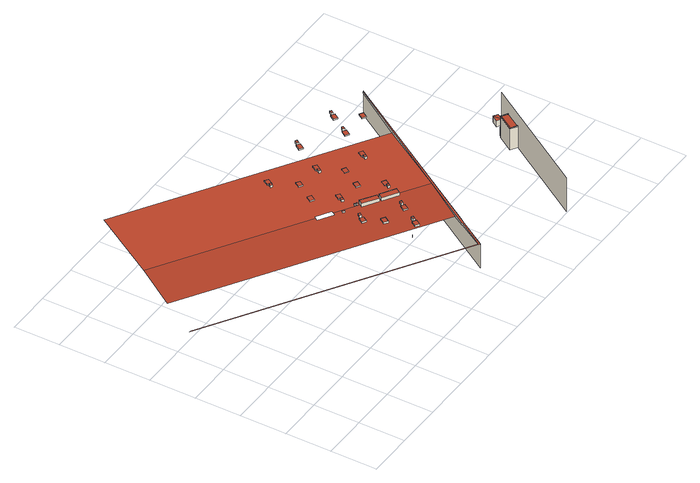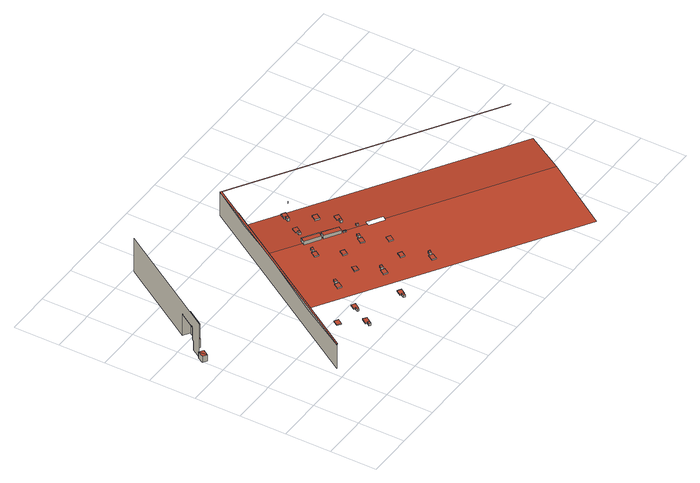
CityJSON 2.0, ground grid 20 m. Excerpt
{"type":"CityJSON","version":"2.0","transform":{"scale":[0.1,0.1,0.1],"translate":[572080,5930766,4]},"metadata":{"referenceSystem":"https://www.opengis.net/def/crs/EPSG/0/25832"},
"CityObjects":{
"building1":{"type":"Building","attributes":{"Grundfläche 2D":"12975.979466","Grundhöhe NN":"4.905"},"children":["building1-1","building1-2","building1-3","building1-4","building1-5","building1-6","building1-7","building1-8","building1-9","building1-10","building1-11","building1-12","building1-13","building1-14","building1-15","building1-16","building1-17","building1-18","building1-19","building1-20","building1-21","building1-22","building1-23","building1-24","building1-25","building1-26","building1-27","building1-28","building1-29","building1-30","building1-31"],"geometry":[{"type":"MultiSurface","lod":"3","boundaries":[[[0,1,2,3]],[[4,5,6,7,8,9,10,11,12,13,14,15,16,17,18,19]],[[20,21,22,23,24,25,26,27,28,29,30]],[[31,32,11,10,33,34,7,6,35,36,19,18,37,38,15,14]],[[35,6,5,39,40]],[[41,39,5,4]],[[40,42,36,35]],[[40,39,41,42]],[[19,36,42,41,4]],[[17,43,44,37,18]],[[17,16,45,43]],[[44,43,45,46]],[[38,37,44,46]],[[38,46,45,16,15]],[[29,47,31,14,13,48,49,50,21,20,30]],[[51,52,53,54,55,56,57,58,59,60,61,62,63]],[[28,27,26,25,24,62,61,60,59,58,57,56,55]]],"semantics":{"surfaces":[{"type":"WallSurface"},{"type":"RoofSurface"}],"values":[0,1,1,1,0,0,0,1,0,0,0,1,0,0,0,0,0]}}]},
"building1-1":{"type":"BuildingInstallation","parents":["building1"],"geometry":[{"type":"MultiSurface","lod":"3","boundaries":[[[64,65,66,67]],[[68,69,65,64]],[[69,70,66,65]],[[70,71,67,66]],[[71,68,64,67]]],"semantics":{"surfaces":[{"type":"RoofSurface"},{"type":"WallSurface"}],"values":[0,1,1,1,1]}}]},
"building1-2":{"type":"BuildingInstallation","parents":["building1"],"geometry":[{"type":"MultiSurface","lod":"3","boundaries":[[[72,73,74,75]],[[75,74,76,77]],[[72,75,77,78]],[[73,72,78,79]],[[74,73,79,76]]],"semantics":{"surfaces":[{"type":"RoofSurface"},{"type":"WallSurface"}],"values":[0,1,1,1,1]}}]},
"building1-3":{"type":"BuildingInstallation","parents":["building1"],"geometry":[{"type":"MultiSurface","lod":"3","boundaries":[[[80,81,82,83]],[[83,82,84,85]],[[80,83,85,86]],[[81,80,86,87]],[[82,81,87,84]]],"semantics":{"surfaces":[{"type":"RoofSurface"},{"type":"WallSurface"}],"values":[0,1,1,1,1]}}]},
"building1-4":{"type":"BuildingInstallation","parents":["building1"],"geometry":[{"type":"MultiSurface","lod":"3","boundaries":[[[88,89,90,91]],[[91,90,92,93]],[[88,91,93,94]],[[89,88,94,95]],[[90,89,95,92]]],"semantics":{"surfaces":[{"type":"RoofSurface"},{"type":"WallSurface"}],"values":[0,1,1,1,1]}}]},
"building1-5":{"type":"BuildingInstallation","parents":["building1"],"geometry":[{"type":"MultiSurface","lod":"3","boundaries":[[[96,97,98,99,100]],[[101,102,103,98,97,96]],[[103,104,99,98]],[[104,105,100,99]],[[105,101,96,100]]],"semantics":{"surfaces":[{"type":"RoofSurface"},{"type":"WallSurface"}],"values":[0,1,1,1,1]}}]},
"building1-6":{"type":"BuildingInstallation","parents":["building1"],"geometry":[{"type":"MultiSurface","lod":"3","boundaries":[[[106,107,108,109]],[[109,108,110,111]],[[106,109,111,112]],[[107,106,112,113]],[[108,107,113,110]]],"semantics":{"surfaces":[{"type":"RoofSurface"},{"type":"WallSurface"}],"values":[0,1,1,1,1]}}]},
"building1-7":{"type":"BuildingInstallation","parents":["building1"],"geometry":[{"type":"MultiSurface","lod":"3","boundaries":[[[114,115,116,117]],[[117,116,118,119]],[[114,117,119,120]],[[115,114,120,121]],[[116,115,121,118]]],"semantics":{"surfaces":[{"type":"RoofSurface"},{"type":"WallSurface"}],"values":[0,1,1,1,1]}}]},
"building1-8":{"type":"BuildingInstallation","parents":["building1"],"geometry":[{"type":"MultiSurface","lod":"3","boundaries":[[[122,123,124,125]],[[123,122,126,127]],[[124,123,127,128]],[[125,124,128,129]],[[122,125,129,126]]],"semantics":{"surfaces":[{"type":"RoofSurface"},{"type":"WallSurface"}],"values":[0,1,1,1,1]}}]},
"building1-9":{"type":"BuildingInstallation","parents":["building1"],"geometry":[{"type":"MultiSurface","lod":"3","boundaries":[[[130,131,132,133]],[[134,135,131,130]],[[132,131,135,136]],[[137,133,132,136]],[[137,134,130,133]]],"semantics":{"surfaces":[{"type":"RoofSurface"},{"type":"WallSurface"}],"values":[0,1,1,1,1]}}]},
"building1-10":{"type":"BuildingInstallation","parents":["building1"],"geometry":[{"type":"MultiSurface","lod":"3","boundaries":[[[138,139,140,141]],[[141,140,142,143]],[[138,141,143,144]],[[139,138,144,145]],[[140,139,145,142]]],"semantics":{"surfaces":[{"type":"RoofSurface"},{"type":"WallSurface"}],"values":[0,1,1,1,1]}}]},
"building1-11":{"type":"BuildingInstallation","parents":["building1"],"geometry":[{"type":"MultiSurface","lod":"3","boundaries":[[[146,147,148,149]],[[150,151,147,146]],[[151,152,148,147]],[[152,153,149,148]],[[153,150,146,149]]],"semantics":{"surfaces":[{"type":"RoofSurface"},{"type":"WallSurface"}],"values":[0,1,1,1,1]}}]},
"building1-12":{"type":"BuildingInstallation","parents":["building1"],"geometry":[{"type":"MultiSurface","lod":"3","boundaries":[[[154,155,156,157]],[[157,156,158,159]],[[154,157,159,160]],[[155,154,160,161]],[[156,155,161,158]]],"semantics":{"surfaces":[{"type":"RoofSurface"},{"type":"WallSurface"}],"values":[0,1,1,1,1]}}]},
"building1-13":{"type":"BuildingInstallation","parents":["building1"],"geometry":[{"type":"MultiSurface","lod":"3","boundaries":[[[162,163,164,165]],[[166,167,163,162]],[[164,163,167,168]],[[165,164,168,169]],[[169,166,162,165]]],"semantics":{"surfaces":[{"type":"RoofSurface"},{"type":"WallSurface"}],"values":[0,1,1,1,1]}}]},
"building1-14":{"type":"BuildingInstallation","parents":["building1"],"geometry":[{"type":"MultiSurface","lod":"3","boundaries":[[[170,171,172,173,174]],[[175,176,171,170]],[[176,177,172,171]],[[177,178,179,174,173,172]],[[179,175,170,174]]],"semantics":{"surfaces":[{"type":"RoofSurface"},{"type":"WallSurface"}],"values":[0,1,1,1,1]}}]},
"building1-15":{"type":"BuildingInstallation","parents":["building1"],"geometry":[{"type":"MultiSurface","lod":"3","boundaries":[[[180,181,182,183]],[[183,182,184,185]],[[180,183,185,186]],[[181,180,186,187]],[[182,181,187,184]]],"semantics":{"surfaces":[{"type":"RoofSurface"},{"type":"WallSurface"}],"values":[0,1,1,1,1]}}]},
"building1-16":{"type":"BuildingInstallation","parents":["building1"],"geometry":[{"type":"MultiSurface","lod":"3","boundaries":[[[188,189,190,191]],[[191,190,192,193]],[[188,191,193,194]],[[189,188,194,195]],[[190,189,195,192]]],"semantics":{"surfaces":[{"type":"RoofSurface"},{"type":"WallSurface"}],"values":[0,1,1,1,1]}}]},
"building1-17":{"type":"BuildingInstallation","parents":["building1"],"geometry":[{"type":"MultiSurface","lod":"3","boundaries":[[[196,197,198,199]],[[199,198,200,201]],[[201,202,196,199]],[[202,203,197,196]],[[198,197,203,200]]],"semantics":{"surfaces":[{"type":"RoofSurface"},{"type":"WallSurface"}],"values":[0,1,1,1,1]}}]},
"building1-18":{"type":"BuildingInstallation","parents":["building1"],"geometry":[{"type":"MultiSurface","lod":"3","boundaries":[[[204,205,206,207]],[[207,206,208,209]],[[204,207,209,210]],[[205,204,210,211]],[[206,205,211,208]]],"semantics":{"surfaces":[{"type":"RoofSurface"},{"type":"WallSurface"}],"values":[0,1,1,1,1]}}]},
"building1-19":{"type":"BuildingInstallation","parents":["building1"],"geometry":[{"type":"MultiSurface","lod":"3","boundaries":[[[212,213,214,215]],[[212,215,216,217]],[[213,212,217,218]],[[218,219,214,213]],[[219,216,215,214]]],"semantics":{"surfaces":[{"type":"RoofSurface"},{"type":"WallSurface"}],"values":[0,1,1,1,1]}}]},
"building1-20":{"type":"BuildingInstallation","parents":["building1"],"geometry":[{"type":"MultiSurface","lod":"3","boundaries":[[[220,221,222,223]],[[223,222,224,225]],[[220,223,225,226]],[[221,220,226,227]],[[222,221,227,224]]],"semantics":{"surfaces":[{"type":"RoofSurface"},{"type":"WallSurface"}],"values":[0,1,1,1,1]}}]},
"building1-21":{"type":"BuildingInstallation","parents":["building1"],"geometry":[{"type":"MultiSurface","lod":"3","boundaries":[[[228,229,230,231]],[[232,233,228,231]],[[233,234,229,228]],[[234,235,230,229]],[[235,232,231,230]]],"semantics":{"surfaces":[{"type":"RoofSurface"},{"type":"WallSurface"}],"values":[0,1,1,1,1]}}]},
"building1-22":{"type":"BuildingInstallation","parents":["building1"],"geometry":[{"type":"MultiSurface","lod":"3","boundaries":[[[236,237,238,239]],[[239,238,240,241]],[[236,239,241,242]],[[237,236,242,243]],[[238,237,243,240]]],"semantics":{"surfaces":[{"type":"RoofSurface"},{"type":"WallSurface"}],"values":[0,1,1,1,1]}}]},
"building1-23":{"type":"BuildingInstallation","parents":["building1"],"geometry":[{"type":"MultiSurface","lod":"3","boundaries":[[[244,245,246,247]],[[248,249,245,244]],[[246,245,249,250]],[[250,251,247,246]],[[244,247,251,248]]],"semantics":{"surfaces":[{"type":"RoofSurface"},{"type":"WallSurface"}],"values":[0,1,1,1,1]}}]},
"building1-24":{"type":"BuildingInstallation","parents":["building1"],"geometry":[{"type":"MultiSurface","lod":"3","boundaries":[[[252,253,254,255]],[[255,254,256,257]],[[252,255,257,258]],[[253,252,258,259]],[[254,253,259,256]]],"semantics":{"surfaces":[{"type":"RoofSurface"},{"type":"WallSurface"}],"values":[0,1,1,1,1]}}]},
"building1-25":{"type":"BuildingInstallation","parents":["building1"],"geometry":[{"type":"MultiSurface","lod":"3","boundaries":[[[260,261,262,263]],[[263,262,264,265]],[[260,263,265,266]],[[261,260,266,267]],[[262,261,267,264]]],"semantics":{"surfaces":[{"type":"RoofSurface"},{"type":"WallSurface"}],"values":[0,1,1,1,1]}}]},
"building1-26":{"type":"BuildingInstallation","parents":["building1"],"geometry":[{"type":"MultiSurface","lod":"3","boundaries":[[[268,269,270,271]],[[272,273,268,271]],[[273,274,269,268]],[[274,275,270,269]],[[275,272,271,270]]],"semantics":{"surfaces":[{"type":"RoofSurface"},{"type":"WallSurface"}],"values":[0,1,1,1,1]}}]},
"building1-27":{"type":"BuildingInstallation","parents":["building1"],"geometry":[{"type":"MultiSurface","lod":"3","boundaries":[[[276,277,278,279]],[[280,281,277,276]],[[281,282,278,277]],[[282,283,279,278]],[[283,280,276,279]]],"semantics":{"surfaces":[{"type":"RoofSurface"},{"type":"WallSurface"}],"values":[0,1,1,1,1]}}]},
"building1-28":{"type":"BuildingInstallation","parents":["building1"],"geometry":[{"type":"MultiSurface","lod":"3","boundaries":[[[284,285,286,287]],[[287,286,288,289]],[[284,287,289,290]],[[285,284,290,291]],[[286,285,291,288]]],"semantics":{"surfaces":[{"type":"RoofSurface"},{"type":"WallSurface"}],"values":[0,1,1,1,1]}}]},
"building1-29":{"type":"BuildingInstallation","parents":["building1"],"geometry":[{"type":"MultiSurface","lod":"3","boundaries":[[[292,293,294,295]],[[296,297,293,292]],[[297,298,294,293]],[[298,299,295,294]],[[299,296,292,295]]],"semantics":{"surfaces":[{"type":"RoofSurface"},{"type":"WallSurface"}],"values":[0,1,1,1,1]}}]},
"building1-30":{"type":"BuildingInstallation","parents":["building1"],"geometry":[{"type":"MultiSurface","lod":"3","boundaries":[[[300,301,302,303]],[[303,302,304,305]],[[300,303,305,306]],[[301,300,306,307]],[[302,301,307,304]]],"semantics":{"surfaces":[{"type":"RoofSurface"},{"type":"WallSurface"}],"values":[0,1,1,1,1]}}]},
"building1-31":{"type":"BuildingInstallation","parents":["building1"],"geometry":[{"type":"MultiSurface","lod":"3","boundaries":[[[308,309,310,311]],[[311,310,312,313]],[[308,311,313,314]],[[309,308,314,315]],[[310,309,315,312]]],"semantics":{"surfaces":[{"type":"RoofSurface"},{"type":"WallSurface"}],"values":[0,1,1,1,1]}}]},
"building2":{"type":"Building","attributes":{"Grundfläche 2D":"20958.267702","Grundhöhe NN":"5.022"},"children":["building2-1"],"geometry":[{"type":"MultiSurface","lod":"3","boundaries":[[[316,317,318,319]],[[320,321,322,323,324,316,319,325,326,327,328,329]],[[317,330,331,318]],[[324,323,322,330,317,316]],[[332,333,334,335]],[[331,330,322,321,332,335]],[[320,333,332,321]],[[333,320,329,334]]],"semantics":{"surfaces":[{"type":"WallSurface"},{"type":"RoofSurface"}],"values":[0,0,0,1,0,0,1,0]}}]},
"building2-1":{"type":"BuildingInstallation","parents":["building2"],"geometry":[{"type":"MultiSurface","lod":"3","boundaries":[[[336,337,338,339,340,341,342,343]],[[336,343,316,324]],[[324,344,337,336]],[[338,337,344,345]],[[338,345,323,339]],[[323,322,340,339]],[[330,341,340,322]],[[330,317,342,341]],[[317,316,343,342]]],"semantics":{"surfaces":[{"type":"RoofSurface"},{"type":"WallSurface"}],"values":[0,1,1,1,1,1,1,1,1]}}]},
"building3":{"type":"Building","attributes":{"Grundfläche 2D":"7.019513","Grundhöhe NN":"5.022"},"geometry":[{"type":"Solid","lod":"3","boundaries":[[[[346,347,348]],[[349,347,346]],[[350,351,348,347]],[[351,352,346,348]],[[352,353,349,346]],[[353,350,347,349]],[[353,352,351,350]]]],"semantics":{"surfaces":[{"type":"RoofSurface"},{"type":"WallSurface"},{"type":"GroundSurface"}],"values":[[0,0,1,1,1,1,2]]}}]}
},
"vertices":[
[938,349,112],[937,348,112],[937,348,122],[938,349,122],[1044,560,121],[981,600,121],[988,611,121],[894,670,121],[887,660,121],[825,700,121],[831,710,121],[228,1092,121],[120,922,110],[1131,280,110],[1239,451,121],[1120,527,121],[1113,516,121],[1050,556,121],[1057,566,121],[1051,571,121],[1097,227,124],[1023,110,124],[13,752,124],[5,753,124],[1026,104,124],[1108,233,124],[1109,234,124],[1566,953,124],[1568,957,124],[1561,956,124],[1097,228,124],[1426,743,110],[416,1387,110],[837,719,121],[900,680,121],[993,620,121],[1056,579,121],[1063,575,121],[1126,536,121],[981,600,137],[993,620,137],[1044,560,137],[1056,579,137],[1050,556,137],[1063,575,137],[1113,516,137],[1126,536,137],[1561,956,120],[1097,228,113],[1097,227,113],[1023,110,120],[1108,233,9],[1109,234,9],[1566,953,9],[1568,957,9],[1568,957,120],[1566,953,120],[1431,740,110],[1245,448,121],[1136,277,110],[1109,234,113],[1108,233,113],[1026,104,120],[1026,104,9],
[934,563,122],[917,573,122],[904,551,122],[920,541,122],[934,563,118],[917,573,118],[904,551,116],[920,541,116],
[932,586,129],[924,574,129],[931,569,129],[939,581,129],[931,569,118],[939,581,119],[932,586,119],[924,574,118],
[945,480,122],[961,470,122],[975,492,122],[959,502,122],[975,492,115],[959,502,115],[945,480,114],[961,470,114],
[921,637,127],[925,644,127],[918,648,127],[914,642,127],[918,648,121],[914,642,121],[921,637,121],[925,644,121],
[1025,385,119],[1014,392,119],[1009,395,119],[996,374,119],[1012,363,119],[1025,385,112],[1014,392,112],[1009,395,112],[996,374,110],[1012,363,110],
[1024,408,126],[1016,396,126],[1023,391,126],[1031,404,126],[1023,391,112],[1031,404,113],[1024,408,113],[1016,396,112],
[922,805,123],[908,783,123],[924,773,123],[938,795,123],[924,773,118],[938,795,117],[922,805,117],[908,783,118],
[978,629,128],[975,631,128],[973,627,128],[976,625,128],[978,629,121],[975,631,121],[973,627,121],[976,625,121],
[983,620,128],[986,624,128],[983,626,128],[980,622,128],[983,620,121],[986,624,121],[983,626,121],[980,622,121],
[975,691,130],[968,680,130],[975,675,130],[982,687,130],[975,675,120],[982,687,119],[975,691,119],[968,680,120],
[1003,709,123],[988,720,123],[973,698,123],[988,687,123],[1003,709,118],[988,720,118],[973,698,119],[988,687,119],
[913,967,124],[906,955,124],[913,951,124],[920,963,124],[913,951,113],[920,963,113],[913,967,113],[906,955,113],
[1079,470,122],[1063,480,122],[1049,458,122],[1065,447,122],[1079,470,118],[1063,480,118],[1049,458,116],[1065,447,116],
[941,986,117],[925,996,117],[911,973,117],[915,971,117],[927,963,117],[941,986,112],[925,996,112],[911,973,113],[915,971,113],[927,963,113],
[1077,492,129],[1070,480,129],[1077,476,129],[1084,488,129],[1077,476,118],[1084,488,119],[1077,492,119],[1070,480,118],
[962,867,118],[979,857,118],[992,879,118],[976,889,118],[992,879,114],[976,889,114],[962,867,115],[979,857,115],
[1084,702,122],[1070,680,122],[1086,670,122],[1100,692,122],[1086,670,118],[1100,692,117],[1084,702,117],[1070,680,118],
[1137,588,130],[1129,576,130],[1136,572,130],[1144,584,130],[1136,572,120],[1144,584,119],[1137,588,119],[1129,576,120],
[1149,616,122],[1134,594,122],[1150,584,122],[1164,606,122],[1164,606,118],[1149,616,118],[1134,594,119],[1150,584,119],
[1082,860,124],[1075,847,124],[1082,843,124],[1090,855,124],[1082,843,113],[1090,855,113],[1082,860,113],[1075,847,113],
[1094,888,117],[1080,865,117],[1096,855,117],[1110,878,117],[1110,878,112],[1094,888,112],[1080,865,113],[1096,855,113],
[1124,764,117],[1140,754,117],[1154,776,117],[1137,786,117],[1154,776,114],[1137,786,114],[1124,764,115],[1140,754,115],
[1183,996,118],[1167,1006,118],[1153,984,118],[1168,974,118],[1183,996,113],[1167,1006,113],[1153,984,112],[1168,974,112],
[1244,757,124],[1237,745,124],[1244,740,124],[1252,752,124],[1244,740,113],[1252,752,113],[1244,757,113],[1237,745,113],
[1181,1018,124],[1173,1006,124],[1180,1001,124],[1188,1014,124],[1180,1001,113],[1188,1014,114],[1181,1018,114],[1173,1006,113],
[1256,785,117],[1242,763,117],[1258,753,117],[1272,775,117],[1272,775,112],[1256,785,112],[1242,763,113],[1258,753,113],
[1345,893,117],[1329,904,117],[1315,881,117],[1331,871,117],[1345,893,113],[1329,904,113],[1315,881,112],[1331,871,112],
[1343,915,124],[1335,904,124],[1342,899,124],[1350,911,124],[1342,899,113],[1350,911,114],[1343,915,114],[1335,904,113],
[1398,978,122],[1382,988,122],[1368,966,122],[1384,955,122],[1398,978,117],[1382,988,117],[1368,966,116],[1384,955,116],
[1396,1000,128],[1389,988,128],[1396,984,128],[1403,995,128],[1396,984,117],[1403,995,118],[1396,1000,118],[1389,988,117],
[1433,880,120],[1449,870,120],[1463,892,120],[1447,902,120],[1463,892,116],[1447,902,116],[1433,880,115],[1449,870,115],
[1707,362,111],[1680,379,111],[1680,379,10],[1707,362,10],[1759,443,51],[1752,433,51],[1752,433,111],[1751,431,111],[1709,364,111],[1481,6,10],[1481,6,171],[1785,483,171],[1785,483,10],[1759,443,10],[1725,450,111],[1725,450,10],[1728,448,51],[1734,458,51],[1734,458,10],[1728,448,10],
[1709,364,114],[1684,380,114],[1726,447,114],[1751,431,114],[1752,433,114],[1725,450,114],[1680,379,114],[1707,362,114],[1684,380,111],[1726,447,111],
[1788,522,39],[1790,484,39],[1806,510,39],[1771,495,39],[1790,484,10],[1806,510,10],[1788,522,10],[1771,495,10]
]}
